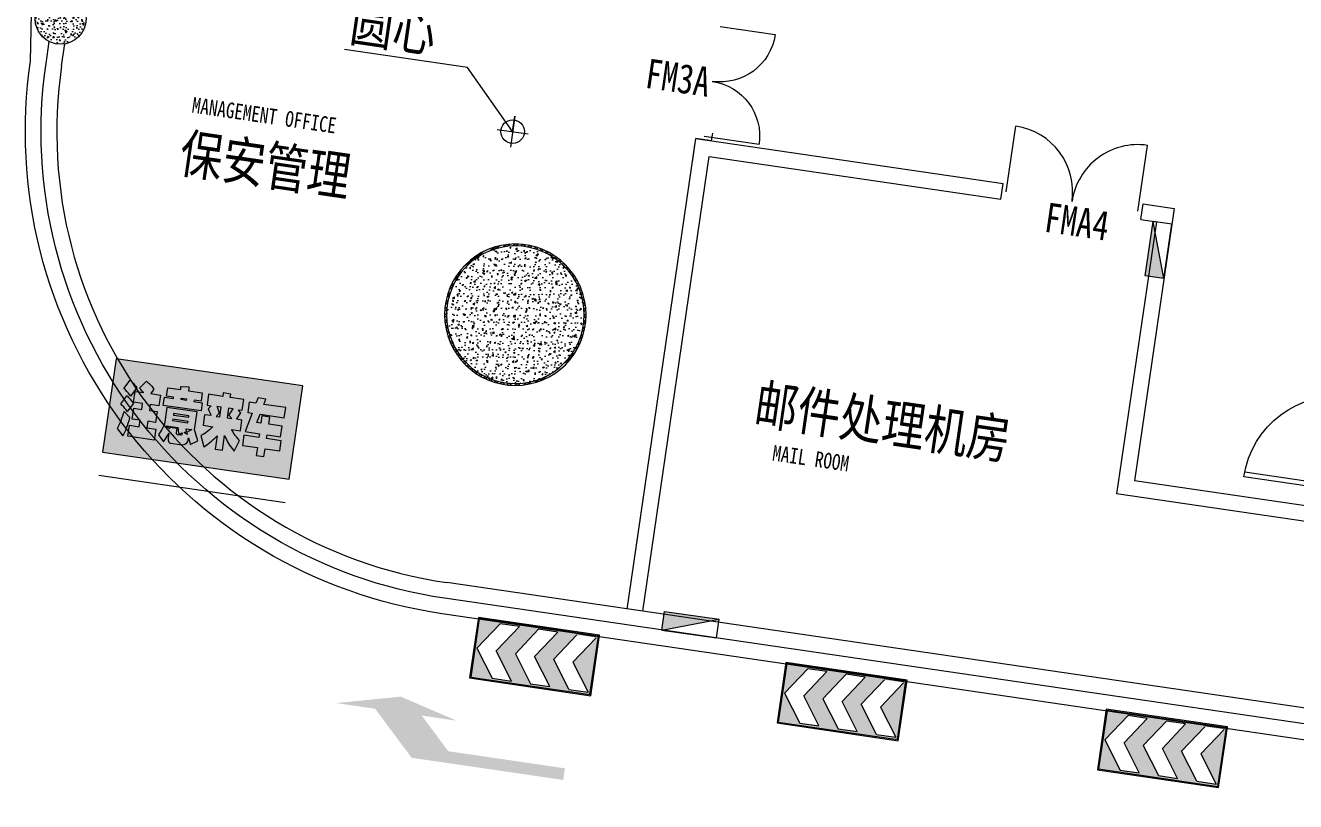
# Model space of a CAD drawing. Header units: inches. Extents: x -414268 to 632271, y -366004 to 318730.
# Drawn here: x 511059 to 527222, y 85671 to 95548 of the extents above; entities that cross this region are included whole.
import ezdxf
from ezdxf.enums import TextEntityAlignment as Align

# ---------------------------------------------------------------- set-up
doc = ezdxf.new("R2010")
doc.units = ezdxf.units.IN
doc.header["$LTSCALE"] = 1200
doc.header["$MEASUREMENT"] = 0
doc.layers.get('0').update_dxf_attribs({"linetype": 'CONTINUOUS', "lineweight": 0})
for name, color, linetype, lineweight in [('0--PAI--', 7, 'CONTINUOUS', 0), ('0--PAI--BLUE', 5, 'CONTINUOUS', 0), ('0--PAI--HUANG', 40, 'CONTINUOUS', 0), ('0--路缘线', 1, 'CONTINUOUS', 0), ('0--转弯箭头', 7, 'CONTINUOUS', 0), ('7', 7, 'CONTINUOUS', 0), ('COL-GRID-UG-2$0$A-ANNO-DIM', 7, 'CONTINUOUS', 0), ('COL-GRID-UG-2$0$A-CORE-PAR', 7, 'CONTINUOUS', 0), ('COL-GRID-UG-2$0$A-MTRL-HTC', 7, 'CONTINUOUS', 0), ('COL-GRID-UG-2$0$STR-COMP-0', 7, 'CONTINUOUS', 0), ('COL-GRID-UG-2$0$STR-COMP-4', 7, 'CONTINUOUS', 0), ('EN-TEXT', 7, 'CONTINUOUS', 0), ('HY消火栓', 7, 'CONTINUOUS', 0), ('PUB_HATCH', 7, 'CONTINUOUS', 0), ('PUB_TEXT', 7, 'CONTINUOUS', 0), ('WALL', 7, 'CONTINUOUS', 0), ('WINDOW', 7, 'CONTINUOUS', 0), ('WINDOW_TEXT', 7, 'CONTINUOUS', 0)]:
    doc.layers.add(name, color=color, linetype=linetype, lineweight=lineweight)
doc.styles.add('-黑体', font='simhei.ttf', dxfattribs={"width": 0.8})
doc.styles.add('SIMPLEX', font='SIMPLEX.SHX')

# ---------------------------------------------------------------- blocks, each defined once
blk = doc.blocks.new('COL-GRID-UG-2$0$_65')
at = {"layer": 'COL-GRID-UG-2$0$STR-COMP-4'}
h = blk.add_hatch(dxfattribs=at)
h.set_pattern_fill('AR-CONC', color=251, scale=0.02, angle=-71.4592, style=0)
h.set_pattern_definition([(330.22017, (9.78091, -53.02195), (0.01310158, -0.14340275), [0.015, -0.165]), (275.22017, (9.78091, -53.02195), (0.1431277, 0.05400243), [0.012, -0.132]), (20.67157, (9.782, -53.0339), (0.1562292, -0.08940044), [0.01274804, -0.14022842]), (326.40437, (9.82028, -53.01485), (0.0052938, -0.2159351), [0.0225, -0.2475]), (16.85577, (9.82072, -53.03285), (0.2249, -0.14939874), [0.0191221, -0.2103426]), (271.40437, (9.82028, -53.01485), (0.2249001, -0.1493986), [0.018, -0.198]), (301.22017, (9.81398, -53.03631), (-0.05806414, -0.13177464), [0.015, -0.165]), (246.22017, (9.81398, -53.03631), (0.1513632, -0.0221581), [0.012, -0.132]), (351.67157, (9.80915, -53.04729), (0.09329894, -0.1539328), [0.01274804, -0.14022842]), (317.72017, (9.78091, -53.02195), (0.065953887, 0.00941977), [0, -0.1304, 0, -0.134, 0, -0.1325]), (287.72017, (9.78091, -53.02195), (0.08696608, -0.037782905), [0, -0.0764, 0, -0.1274, 0, -0.0505]), (247.72017, (9.773, -52.978057), (0.01450395, -0.105870865), [0, -0.05, 0, -0.156, 0, -0.207]), (237.72017, (9.76945, -52.95837), (0.04039841, -0.11123423), [0, -0.065, 0, -0.1036, 0, -0.147])])
edge = h.paths.add_edge_path()
edge.add_arc((0, 0), 0.325, 0, 360)
at = {"layer": 'COL-GRID-UG-2$0$STR-COMP-0'}
blk.add_circle((0, 0), 0.325, dxfattribs=at)
blk = doc.blocks.new('COL-GRID-UG-2$0$COL_1_8')
at = {"layer": 'COL-GRID-UG-2$0$A-MTRL-HTC'}
h = blk.add_hatch(dxfattribs=at)
h.set_pattern_fill('STEEL', color=256, scale=0.5, style=0)
h.set_pattern_definition([(315, (21.45, -21.45), (-0.04419417, -0.04419417), []), (315, (21.45, -21.48125), (-0.04419417, -0.04419417), [])])
edge = h.paths.add_edge_path(flags=16)
edge.add_arc((0, 0), 0.875, 0, 360)
edge = h.paths.add_edge_path()
edge.add_arc((0, 0), 0.9, 0, 360)
h = blk.add_hatch(dxfattribs=at)
h.set_pattern_fill('AR-CONC', color=256, scale=0.025, style=0)
h.set_pattern_definition([(310, (21.45, -21.45), (0.17931505, 0.015688), [0.01875, -0.20625]), (5, (21.45, -21.45), (-0.0346878, -0.188048), [0.015, -0.165]), (259.5486, (21.46494, -21.4487), (0.1446273, -0.1723599), [0.015935, -0.1752855]), (313.8158, (21.45, -21.5), (0.2668103, 0.0413798), [0.028125, -0.309375]), (263.3644, (21.47223, -21.49655), (0.2336657, -0.2435295), [0.0239026, -0.2629282]), (8.8158, (21.45, -21.5), (0.2336655, -0.2435297), [0.0225, -0.2475]), (339, (21.475, -21.4875), (0.14922676, 0.1006547), [0.01875, -0.20625]), (34, (21.475, -21.4875), (0.0608288, -0.1812875), [0.015, -0.165]), (288.5486, (21.48744, -21.47911), (0.2100557, -0.0806326), [0.015935, -0.1752855]), (322.5, (21.45, -21.45), (0.00303996, -0.08322346), [0, -0.163, 0, -0.1675, 0, -0.165625]), (352.5, (21.45, -21.45), (0.06576738, -0.09860293), [0, -0.0955, 0, -0.15925, 0, -0.063125]), (32.5, (21.39425, -21.45), (0.13345561, 0.00563872), [0, -0.0625, 0, -0.195, 0, -0.25875]), (42.5, (21.36925, -21.45), (0.14579654, -0.02502625), [0, -0.08125, 0, -0.1295, 0, -0.18375])])
edge = h.paths.add_edge_path()
edge.add_arc((0, 0), 0.875, 0, 360)
at = {"layer": 'COL-GRID-UG-2$0$A-CORE-PAR'}
for radius in [0.9, 0.875]:
    blk.add_circle((0, 0), radius, dxfattribs=at)
blk = doc.blocks.new('HY')
for p, q in [((0, 0), (0.24, 0)), ((0, 0), (0.24, -0.7)), ((0, 0), (0, -0.7)), ((0.24, 0), (0.24, -0.7)), ((0, -0.7), (0.24, -0.7))]:
    blk.add_line(p, q)
blk.add_solid([(0, 0), (0.24, 0), (0.24, -0.7)])
blk = doc.blocks.new('_DBLK1')
for p, q in [((-0.47, 0), (-0.47, -0.47)), ((0.47, 0), (0.47, -0.47))]:
    blk.add_line(p, q)
for centre, start, end in [((-0.47, 0), 270, 0), ((0.47, 0), 180, 270)]:
    blk.add_arc(centre, 0.47, start, end)
at = {"layer": 'WINDOW_TEXT', "style": 'SIMPLEX', "flags": 9}
blk.add_attdef('A', text='', height=1, dxfattribs=at).set_placement((0, 1.5), align=Align.MIDDLE)
blk = doc.blocks.new('_A1LBT')
for p, q in [((0.45, 0), (0.45, 0.997)), ((0.5, 0), (0.5, 1)), ((0.45, 0), (0.5, 0))]:
    blk.add_line(p, q)
blk.add_arc((0.5, 0), 1, 90, 180)
blk = doc.blocks.new('A$C5703102E')
at = {"layer": '0--PAI--BLUE'}
h = blk.add_hatch(color=5, dxfattribs=at)
h.paths.add_polyline_path([(220, 300), (410, 569), (220, 569), (30, 300), (220, 30), (410, 30)], flags=16)
h.paths.add_polyline_path([(10, 10), (1189, 10), (1189, 589), (10, 589)])
h.paths.add_polyline_path([(410, 300), (600, 30), (790, 30), (600, 300), (790, 569), (600, 569)], flags=16)
h.paths.add_polyline_path([(1169, 30), (979, 30), (790, 300), (979, 569), (1169, 569), (979, 300)], flags=16)
at = {"layer": '0--PAI--'}
for p, q in [((789, 300), (979, 569)), ((1169, 569), (979, 300)), ((979, 30), (789, 300)), ((979, 300), (1169, 30))]:
    blk.add_line(p, q, dxfattribs=at)
for points in [[(0, 0), (1199, 0), (1199, 599), (0, 599)], [(10, 10), (1189, 10), (1189, 589), (10, 589)], [(220, 300), (410, 569), (220, 569), (30, 300), (220, 30), (410, 30)], [(410, 300), (599, 30), (789, 30), (599, 300), (789, 569), (599, 569)]]:
    blk.add_lwpolyline(points, close=True, dxfattribs=at)
for points in [[(1169, 579), (979, 579)], [(979, 30), (1169, 30)]]:
    blk.add_lwpolyline(points, dxfattribs=at)
blk = doc.blocks.new('A$C3D5F7C1C')
at = {"layer": '0--PAI--HUANG'}
h = blk.add_hatch(color=256, dxfattribs=at)
h.paths.add_polyline_path([(802, 500), (2, 500), (2, 100), (802, 100)])
h.paths.add_polyline_path([(655.1, 422.5), (649.8, 398.9), (743.2, 398.9), (743.2, 355.5), (639.8, 355.5), (631.3, 318.4), (648.9, 318.4), (648.9, 349.5), (682.1, 349.5), (682.1, 318.4), (739.8, 318.4), (739.8, 273), (682.1, 273), (682.1, 256.8), (745.3, 256.8), (745.3, 213.4), (682.1, 213.4), (682.1, 179.6), (648.9, 179.6), (648.9, 213.4), (584.7, 213.4), (584.7, 256.8), (648.9, 256.8), (648.9, 273), (587.5, 273), (605.9, 355.5), (586.8, 355.5), (586.8, 398.9), (615.8, 398.9), (621.3, 422.5)], flags=16)
h.paths.add_polyline_path([(562.5, 407.4), (562.5, 360.9), (546.5, 360.9), (558.2, 348), (556.6, 344.9), (551.8, 335.3), (547.6, 326.8), (544.1, 319.4), (567.3, 319.4), (567.3, 274), (529.5, 274), (530.3, 272.8), (535.6, 265.5), (537.8, 262.7), (542.7, 257.1), (548.3, 251.2), (554.6, 245.3), (561.6, 239.2), (569.3, 233), (554.2, 184), (550.1, 187.7), (543.2, 194.2), (536.7, 200.6), (530.7, 207), (525.2, 213.4), (520.2, 219.6), (514.1, 227.9), (509.1, 235.3), (504.1, 243.9), (504.1, 181.6), (472.3, 181.6), (472.3, 238.4), (470, 235.1), (464.6, 227.6), (459.1, 220.4), (453.4, 213.5), (447.7, 207), (441.8, 200.7), (435.7, 194.8), (429.6, 189.1), (423.3, 183.8), (404, 229.3), (407.1, 231.3), (413.1, 235.6), (419.1, 240.6), (425.2, 246.1), (431.2, 252.2), (437.3, 258.9), (443.4, 266.1), (449.5, 274), (407.5, 274), (407.5, 319.4), (434.8, 319.4), (433.7, 321.4), (429.2, 329.4), (424.4, 337.6), (419.3, 345.8), (429.8, 360.9), (411.7, 360.9), (411.7, 407.4), (472.3, 407.4), (472.3, 422), (504.1, 422), (504.1, 407.4)], flags=16)
h.paths.add_polyline_path([(524.3, 360.9), (519.7, 351.8), (515.2, 343.2), (510.9, 335.2), (509.3, 332.4), (523.8, 319.4), (504.1, 319.4), (504.1, 360.9)], flags=16)
h.paths.add_polyline_path([(472.3, 360.9), (472.3, 319.4), (457, 319.4), (468, 334.6), (463.5, 343.4), (459, 351.9), (454.5, 359.9), (453.9, 360.9)], flags=16)
h.paths.add_polyline_path([(383.9, 409.9), (383.9, 374.3), (355.2, 374.3), (354.2, 368.1), (390.1, 368.1), (390.1, 332.6), (228.2, 332.6), (228.2, 368.1), (266.8, 368.1), (266.1, 374.3), (235.8, 374.3), (235.8, 409.9), (291.7, 409.9), (291.6, 412), (290.7, 422.5), (323.9, 425.8), (324.3, 419.8), (325.1, 409.9)], flags=16)
h.paths.add_polyline_path([(374.1, 326.4), (374.1, 248.8), (378.4, 240.9), (382.8, 232.2), (387, 223.4), (390.9, 214.6), (394.5, 205.9), (364.7, 185.3), (361.8, 193.2), (358.1, 202.4), (354, 211.6), (354, 205.9), (353.9, 204.1), (352.7, 196.3), (349.9, 189.9), (345.4, 184.9), (339.4, 181.4), (331.6, 179.3), (322.4, 178.6), (283.2, 178.6), (279.1, 179.1), (273.3, 182.5), (269.8, 189.4), (268.7, 199.4), (268.7, 219.6), (267.1, 215.8), (263.6, 206.7), (260.2, 198.8), (256.1, 189.9), (251.4, 180.3), (225.5, 206.9), (229.2, 214.4), (233.5, 223.5), (236.7, 231), (238, 234.4), (241.3, 243.2), (245, 254.3), (245, 326.4)], flags=16)
h.paths.add_polyline_path([(321.8, 374.3), (321, 368.1), (300.1, 368.1), (299.4, 374.3)], flags=16)
h.paths.add_polyline_path([(342.3, 304.8), (342.3, 298.6), (276.8, 298.6), (276.8, 304.8)], flags=0)
h.paths.add_polyline_path([(363.2, 249.1), (342.5, 233.7), (347, 225.5), (332.4, 232.5), (341.1, 236.9), (338.4, 247.1), (337.8, 249.1)], flags=0)
h.paths.add_polyline_path([(342.3, 280.9), (342.3, 274.7), (276.8, 274.7), (276.8, 280.9)], flags=0)
h.paths.add_polyline_path([(322.6, 219.6), (318.9, 218.1), (306.2, 218.1), (301, 222.3), (300.5, 226.5), (300.5, 244.2), (268.7, 244.2), (268.7, 237.7), (252.5, 249.1), (302.2, 249.1), (305.8, 239.3), (306.7, 236.9), (309.3, 228.1), (311, 221.8), (325, 228.8)], flags=0)
h.paths.add_polyline_path([(210.1, 374.6), (210.1, 328.1), (172.9, 328.1), (172.9, 303), (206.6, 303), (206.6, 256.6), (172.9, 256.6), (172.9, 228.5), (211.5, 228.5), (211.5, 182), (98.2, 182), (98.2, 228.5), (140.4, 228.5), (140.4, 256.6), (105.8, 256.6), (105.8, 303), (140.4, 303), (140.4, 328.1), (101.7, 328.1), (101.7, 374.6), (138.3, 374.6), (137.6, 375.2), (131.4, 380.2), (124.9, 385.3), (118, 390.5), (143.5, 424), (147.6, 421.4), (154.8, 416.5), (161.6, 411.4), (167.9, 406.2), (173.8, 400.9), (179.1, 395.4), (168.4, 374.6)], flags=16)
h.paths.add_polyline_path([(106.9, 390.7), (85.1, 352.2), (84.7, 352.7), (79.3, 358.4), (73.4, 363.9), (67, 369.3), (60.2, 374.5), (52.8, 379.6), (73.9, 419.1), (75.3, 418), (82.1, 412.9), (88.7, 407.5), (95, 402.1), (101.1, 396.5)], flags=16)
h.paths.add_polyline_path([(101.8, 322.7), (80.5, 285.1), (80.4, 285.3), (75, 291), (69.1, 296.7), (62.9, 302.2), (56.1, 307.5), (48.8, 312.7), (69.5, 350.7), (70.3, 350.2), (77.2, 345), (83.8, 339.7), (90.1, 334.2), (96.1, 328.5)], flags=16)
h.paths.add_polyline_path([(95.4, 262.3), (95.1, 260), (93.6, 248.3), (91.9, 237.1), (90, 226.4), (87.9, 216.2), (85.5, 206.4), (83.1, 197.2), (80.4, 188.4), (77.5, 180.1), (49.2, 207.2), (51.3, 213.3), (54.1, 222.5), (56.8, 232), (59.3, 241.8), (61.6, 251.9), (63.7, 262.3), (65.6, 272.9), (67.4, 283.9)], flags=16)
at = {"layer": 'PUB_HATCH'}
h = blk.add_hatch(color=256, dxfattribs=at)
h.paths.add_polyline_path([(561.6, 239.2), (554.6, 245.3), (548.3, 251.2), (542.7, 257.1), (537.8, 262.7), (535.6, 265.5), (530.3, 272.8), (529.5, 274), (567.3, 274), (567.3, 319.4), (544.1, 319.4), (547.6, 326.8), (551.8, 335.3), (556.6, 344.9), (558.2, 348), (546.5, 360.9), (562.5, 360.9), (562.5, 407.4), (504.1, 407.4), (504.1, 422), (472.3, 422), (472.3, 407.4), (411.7, 407.4), (411.7, 360.9), (429.8, 360.9), (419.3, 345.8), (424.4, 337.6), (429.2, 329.4), (433.7, 321.4), (434.8, 319.4), (407.5, 319.4), (407.5, 274), (449.5, 274), (443.4, 266.1), (437.3, 258.9), (431.2, 252.2), (425.2, 246.1), (419.1, 240.6), (413.1, 235.6), (407.1, 231.3), (404, 229.3), (423.3, 183.8), (429.6, 189.1), (435.7, 194.8), (441.8, 200.7), (447.7, 207), (453.4, 213.5), (459.1, 220.4), (464.6, 227.6), (470, 235.1), (472.3, 238.4), (472.3, 181.6), (504.1, 181.6), (504.1, 243.9), (509.1, 235.3), (514.1, 227.9), (520.2, 219.6), (525.2, 213.4), (530.7, 207), (536.7, 200.6), (543.2, 194.2), (550.1, 187.7), (554.2, 184), (569.3, 233)])
h.paths.add_polyline_path([(52.8, 379.6), (73.9, 419.1), (75.3, 418), (82.1, 412.9), (88.7, 407.5), (95, 402.1), (101.1, 396.5), (106.9, 390.7), (85.1, 352.2), (84.7, 352.7), (79.3, 358.4), (73.4, 363.9), (67, 369.3), (60.2, 374.5)])
h.paths.add_polyline_path([(83.1, 197.2), (85.5, 206.4), (87.9, 216.2), (90, 226.4), (91.9, 237.1), (93.6, 248.3), (95.1, 260), (95.4, 262.3), (67.4, 283.9), (65.6, 272.9), (63.7, 262.3), (61.6, 251.9), (59.3, 241.8), (56.8, 232), (54.1, 222.5), (51.3, 213.3), (49.2, 207.2), (77.5, 180.1), (80.4, 188.4)])
h.paths.add_polyline_path([(69.5, 350.7), (70.3, 350.2), (77.2, 345), (83.8, 339.7), (90.1, 334.2), (96.1, 328.5), (101.8, 322.7), (80.5, 285.1), (80.4, 285.3), (75, 291), (69.1, 296.7), (62.9, 302.2), (56.1, 307.5), (48.8, 312.7)])
h.paths.add_polyline_path([(206.6, 256.6), (172.9, 256.6), (172.9, 228.5), (211.5, 228.5), (211.5, 182), (98.2, 182), (98.2, 228.5), (140.4, 228.5), (140.4, 256.6), (105.8, 256.6), (105.8, 303), (140.4, 303), (140.4, 328.1), (101.7, 328.1), (101.7, 374.6), (138.3, 374.6), (137.6, 375.2), (131.4, 380.2), (124.9, 385.3), (118, 390.5), (143.5, 424), (147.6, 421.4), (154.8, 416.5), (161.6, 411.4), (167.9, 406.2), (173.8, 400.9), (179.1, 395.4), (168.4, 374.6), (210.1, 374.6), (210.1, 328.1), (172.9, 328.1), (172.9, 303), (206.6, 303)])
h.paths.add_polyline_path([(300.1, 368.1), (299.4, 374.3), (321.8, 374.3), (321, 368.1)], flags=17)
h.paths.add_polyline_path([(355.2, 374.3), (354.2, 368.1), (390.1, 368.1), (390.1, 332.6), (228.2, 332.6), (228.2, 368.1), (266.8, 368.1), (266.1, 374.3), (235.8, 374.3), (235.8, 409.9), (291.7, 409.9), (291.6, 412), (290.7, 422.5), (323.9, 425.8), (324.3, 419.8), (325.1, 409.9), (383.9, 409.9), (383.9, 374.3)])
h.paths.add_polyline_path([(276.8, 280.9), (276.8, 274.7), (342.3, 274.7), (342.3, 280.9)], flags=16)
h.paths.add_polyline_path([(276.8, 304.8), (276.8, 298.6), (342.3, 298.6), (342.3, 304.8)], flags=16)
h.paths.add_polyline_path([(332.4, 232.5), (341.1, 236.9), (338.4, 247.1), (337.8, 249.1), (363.2, 249.1), (342.5, 233.7), (347, 225.5)], flags=16)
h.paths.add_polyline_path([(322.6, 219.6), (318.9, 218.1), (306.2, 218.1), (301, 222.3), (300.5, 226.5), (300.5, 244.2), (268.7, 244.2), (268.7, 237.7), (252.5, 249.1), (302.2, 249.1), (305.8, 239.3), (306.7, 236.9), (309.3, 228.1), (311, 221.8), (325, 228.8), (325, 228.5)], flags=16)
h.paths.add_polyline_path([(245, 326.4), (245, 254.3), (241.3, 243.2), (238, 234.4), (236.7, 231), (233.5, 223.5), (229.2, 214.4), (225.5, 206.9), (251.4, 180.3), (256.1, 189.9), (260.2, 198.8), (263.6, 206.7), (267.1, 215.8), (268.7, 219.6), (268.7, 199.4), (269.8, 189.4), (273.3, 182.5), (279.1, 179.1), (283.2, 178.6), (322.4, 178.6), (331.6, 179.3), (339.4, 181.4), (345.4, 184.9), (349.9, 189.9), (352.7, 196.3), (353.9, 204.1), (354, 205.9), (354, 211.6), (358.1, 202.4), (361.8, 193.2), (364.7, 185.3), (394.5, 205.9), (390.9, 214.6), (387, 223.4), (382.8, 232.2), (378.4, 240.9), (373.9, 249.1), (374.1, 249.1), (374.1, 326.4)])
h.paths.add_polyline_path([(472.3, 319.4), (472.3, 360.9), (453.9, 360.9), (454.5, 359.9), (459, 351.9), (463.5, 343.4), (468, 334.6), (457, 319.4)], flags=17)
h.paths.add_polyline_path([(523.8, 319.4), (509.3, 332.4), (510.9, 335.2), (515.2, 343.2), (519.7, 351.8), (524.3, 360.9), (504.1, 360.9), (504.1, 319.4)], flags=17)
h.paths.add_polyline_path([(682.1, 256.8), (682.1, 273), (739.8, 273), (739.8, 318.4), (682.1, 318.4), (682.1, 349.5), (648.9, 349.5), (648.9, 318.4), (631.3, 318.4), (639.8, 355.5), (743.2, 355.5), (743.2, 398.9), (649.8, 398.9), (655.1, 422.5), (621.3, 422.5), (615.8, 398.9), (586.8, 398.9), (586.8, 355.5), (605.9, 355.5), (587.5, 273), (648.9, 273), (648.9, 256.8), (584.7, 256.8), (584.7, 213.4), (648.9, 213.4), (648.9, 179.6), (682.1, 179.6), (682.1, 213.4), (745.3, 213.4), (745.3, 256.8)])
at = {"layer": '0--PAI--'}
for points in [[(2, 100), (802, 100), (802, 500), (2, 500)], [(52.8, 379.6), (73.9, 419.1), (75.3, 418), (82.1, 412.9), (88.7, 407.5), (95, 402.1), (101.1, 396.5), (106.9, 390.7), (85.1, 352.2), (84.7, 352.7), (79.3, 358.4), (73.4, 363.9), (67, 369.3), (60.2, 374.5)], [(206.6, 256.6), (172.9, 256.6), (172.9, 228.5), (211.5, 228.5), (211.5, 182), (98.2, 182), (98.2, 228.5), (140.4, 228.5), (140.4, 256.6), (105.8, 256.6), (105.8, 303), (140.4, 303), (140.4, 328.1), (101.7, 328.1), (101.7, 374.6), (138.3, 374.6), (137.6, 375.2), (131.4, 380.2), (124.9, 385.3), (118, 390.5), (143.5, 424), (147.6, 421.4), (154.8, 416.5), (161.6, 411.4), (167.9, 406.2), (173.8, 400.9), (179.1, 395.4), (168.4, 374.6), (210.1, 374.6), (210.1, 328.1), (172.9, 328.1), (172.9, 303), (206.6, 303)], [(355.2, 374.3), (354.2, 368.1), (390.1, 368.1), (390.1, 332.6), (228.2, 332.6), (228.2, 368.1), (266.8, 368.1), (266.1, 374.3), (235.8, 374.3), (235.8, 409.9), (291.7, 409.9), (291.6, 412), (290.7, 422.5), (323.9, 425.8), (324.3, 419.8), (325.1, 409.9), (383.9, 409.9), (383.9, 374.3)], [(561.6, 239.2), (554.6, 245.3), (548.3, 251.2), (542.7, 257.1), (537.8, 262.7), (535.6, 265.5), (530.3, 272.8), (529.5, 274), (567.3, 274), (567.3, 319.4), (544.1, 319.4), (547.6, 326.8), (551.8, 335.3), (556.6, 344.9), (558.2, 348), (546.5, 360.9), (562.5, 360.9), (562.5, 407.4), (504.1, 407.4), (504.1, 422), (472.3, 422), (472.3, 407.4), (411.7, 407.4), (411.7, 360.9), (429.8, 360.9), (419.3, 345.8), (424.4, 337.6), (429.2, 329.4), (433.7, 321.4), (434.8, 319.4), (407.5, 319.4), (407.5, 274), (449.5, 274), (443.4, 266.1), (437.3, 258.9), (431.2, 252.2), (425.2, 246.1), (419.1, 240.6), (413.1, 235.6), (407.1, 231.3), (404, 229.3), (423.3, 183.8), (429.6, 189.1), (435.7, 194.8), (441.8, 200.7), (447.7, 207), (453.4, 213.5), (459.1, 220.4), (464.6, 227.6), (470, 235.1), (472.3, 238.4), (472.3, 181.6), (504.1, 181.6), (504.1, 243.9), (509.1, 235.3), (514.1, 227.9), (520.2, 219.6), (525.2, 213.4), (530.7, 207), (536.7, 200.6), (543.2, 194.2), (550.1, 187.7), (554.2, 184), (569.3, 233)], [(682.1, 256.8), (682.1, 273), (739.8, 273), (739.8, 318.4), (682.1, 318.4), (682.1, 349.5), (648.9, 349.5), (648.9, 318.4), (631.3, 318.4), (639.8, 355.5), (743.2, 355.5), (743.2, 398.9), (649.8, 398.9), (655.1, 422.5), (621.3, 422.5), (615.8, 398.9), (586.8, 398.9), (586.8, 355.5), (605.9, 355.5), (587.5, 273), (648.9, 273), (648.9, 256.8), (584.7, 256.8), (584.7, 213.4), (648.9, 213.4), (648.9, 179.6), (682.1, 179.6), (682.1, 213.4), (745.3, 213.4), (745.3, 256.8)], [(69.5, 350.7), (70.3, 350.2), (77.2, 345), (83.8, 339.7), (90.1, 334.2), (96.1, 328.5), (101.8, 322.7), (80.5, 285.1), (80.4, 285.3), (75, 291), (69.1, 296.7), (62.9, 302.2), (56.1, 307.5), (48.8, 312.7)], [(245, 326.4), (245, 254.3), (241.3, 243.2), (238, 234.4), (236.7, 231), (233.5, 223.5), (229.2, 214.4), (225.5, 206.9), (251.4, 180.3), (256.1, 189.9), (260.2, 198.8), (263.6, 206.7), (267.1, 215.8), (268.7, 219.6), (268.7, 199.4), (269.8, 189.4), (273.3, 182.5), (279.1, 179.1), (283.2, 178.6), (322.4, 178.6), (331.6, 179.3), (339.4, 181.4), (345.4, 184.9), (349.9, 189.9), (352.7, 196.3), (353.9, 204.1), (354, 205.9), (354, 211.6), (358.1, 202.4), (361.8, 193.2), (364.7, 185.3), (394.5, 205.9), (390.9, 214.6), (387, 223.4), (382.8, 232.2), (378.4, 240.9), (373.9, 249.1), (374.1, 249.1), (374.1, 326.4)], [(300.1, 368.1), (299.4, 374.3), (321.8, 374.3), (321, 368.1)], [(472.3, 319.4), (472.3, 360.9), (453.9, 360.9), (454.5, 359.9), (459, 351.9), (463.5, 343.4), (468, 334.6), (457, 319.4)], [(523.8, 319.4), (509.3, 332.4), (510.9, 335.2), (515.2, 343.2), (519.7, 351.8), (524.3, 360.9), (504.1, 360.9), (504.1, 319.4)], [(83.1, 197.2), (85.5, 206.4), (87.9, 216.2), (90, 226.4), (91.9, 237.1), (93.6, 248.3), (95.1, 260), (95.4, 262.3), (67.4, 283.9), (65.6, 272.9), (63.7, 262.3), (61.6, 251.9), (59.3, 241.8), (56.8, 232), (54.1, 222.5), (51.3, 213.3), (49.2, 207.2), (77.5, 180.1), (80.4, 188.4)], [(276.8, 304.8), (276.8, 298.6), (342.3, 298.6), (342.3, 304.8)], [(276.8, 280.9), (276.8, 274.7), (342.3, 274.7), (342.3, 280.9)], [(322.6, 219.6), (318.9, 218.1), (306.2, 218.1), (301, 222.3), (300.5, 226.5), (300.5, 244.2), (268.7, 244.2), (268.7, 237.7), (252.5, 249.1), (302.2, 249.1), (305.8, 239.3), (306.7, 236.9), (309.3, 228.1), (311, 221.8), (325, 228.8), (325, 228.5)], [(332.4, 232.5), (341.1, 236.9), (338.4, 247.1), (337.8, 249.1), (363.2, 249.1), (342.5, 233.7), (347, 225.5)]]:
    blk.add_lwpolyline(points, close=True, dxfattribs=at)
at = {"layer": '7'}
blk.add_lwpolyline([(0, 0), (800, 0)], dxfattribs=at)

msp = doc.modelspace()

# ---------------------------------------------------------------- hatches: boundary and pattern name
at = {"layer": '0--转弯箭头'}
msp.add_hatch(color=256, dxfattribs=at).paths.add_polyline_path([(515834.6, 87006.9), (515014, 86924.8), (515508.8, 86852.5), (515973.4, 86228.7), (516567.1, 86141.8), (517902.9, 85946.5), (517924.6, 86094.9), (516440.4, 86312), (516102.5, 86765.6), (516547.7, 86700.5)])

# ---------------------------------------------------------------- linework, layer by layer
for p, q in [((517288, 94394.1), (517230.1, 93998.4)), ((517259, 94196.2), (517288, 94394.1)), ((517061.1, 94225.2), (517456.9, 94167.3))]:
    msp.add_line(p, q)
msp.add_circle((517259, 94196.2), 150)
at = {"layer": '0--路缘线'}
msp.add_line((511124.3, 95093.5), (511154, 96599.7), dxfattribs=at)
msp.add_lwpolyline([(536221.8, 85157), (516361.8, 88061.5, -0.4142136), (511124.3, 95093.5, -0.4142136)], format="xyb", dxfattribs=at)
at = {"layer": 'WALL'}
for p, q in [((511322.2, 95064.5), (511362.7, 95341.5)), ((511520.1, 95035.6), (511560.6, 95312.5)), ((516685.8, 95013), (515120.7, 95241.9)), ((517259, 94196.2), (516685.8, 95013)), ((518716.5, 88121.4), (519592, 94107.8)), ((519548.6, 93811), (519592, 94107.7)), ((519592, 94107.8), (523500.4, 93536.2)), ((519789.9, 94078.8), (519592, 94107.7)), ((519789.9, 94078.9), (519804.4, 94177.8)), ((518914.4, 88092.4), (519761, 93881)), ((519761, 93881), (523471.5, 93338.3)), ((519761, 93881), (523471.5, 93338.3)), ((523471.5, 93338.3), (523500.4, 93536.2)), ((525252.5, 93077.8), (525281.5, 93275.7)), ((525281.5, 93275.7), (525677.3, 93217.8)), ((525677.3, 93217.8), (525170.8, 89754.5)), ((525450.4, 93048.9), (524943.9, 89585.5)), ((525252.5, 93077.8), (525450.4, 93048.9)), ((525252.5, 93077.8), (525450.4, 93048.9)), ((525450.4, 93048.9), (525450.4, 93048.9)), ((527644.4, 89392.7), (525170.8, 89754.5)), ((527615.5, 89194.8), (524943.9, 89585.5)), ((528643.9, 86669.5), (516419.7, 88457.3))]:
    msp.add_line(p, q, dxfattribs=at)
msp.add_lwpolyline([(528812.9, 86442.6), (516390.7, 88259.4, -0.4142136), (511322.2, 95064.5)], format="xyb", dxfattribs=at)
msp.add_arc((517259, 94196.2), 5800, 171.6794, 261.6794, dxfattribs=at)

# ---------------------------------------------------------------- block references
at = {"layer": '0--PAI--HUANG', "xscale": 3, "yscale": 3, "zscale": 3, "rotation": 351.6793996836047}
msp.add_blockref('A$C3D5F7C1C', (511991.6, 89823.5), dxfattribs=at)
at = {"layer": '7', "xscale": 1.300000000017081, "yscale": 1.299999999988358, "zscale": 1.3, "rotation": 351.6793996836047}
for p in [(516710.1, 87244.2), (520623.4, 86671.9), (524700.1, 86075.7)]:
    msp.add_blockref('A$C5703102E', p, dxfattribs=at)
at = {"layer": 'COL-GRID-UG-2$0$A-ANNO-DIM', "xscale": -1000.000000000049, "yscale": 999.9999999999962, "zscale": 1000, "rotation": 171.6793996836047}
msp.add_blockref('COL-GRID-UG-2$0$COL_1_8', (517293.5, 91866.7), dxfattribs=at)
at = {"layer": 'COL-GRID-UG-2$0$STR-COMP-4', "xscale": 1000.000000000049, "yscale": 999.9999999999962, "zscale": 1000, "rotation": 351.6793996836047}
msp.add_blockref('COL-GRID-UG-2$0$_65', (511506.4, 95633), dxfattribs=at)
at = {"layer": 'HY消火栓', "yscale": 999.9999999999962, "zscale": 1000}
for p, xscale, rotation in [((525547, 92327.3), 1000.000000000011, 171.679399684039), ((519158.4, 87854.6), 999.9999999999623, 81.6793996840352)]:
    msp.add_blockref('HY', p, dxfattribs=dict(at, xscale=xscale, rotation=rotation))
at = {"layer": 'WINDOW'}
for name, p, xscale, yscale, zscale, rotation in [('_DBLK1', (519799.5, 94835.3), 1499.999999999985, -1499.999999999986, 1500, 261.6793996840242), ('_DBLK1', (524376.5, 93307), 1800.00000000001, 1800.000000000005, 1800, 171.6793996840234), ('_A1LBT', (527836.7, 90223.7), 1200.000000000023, -1200.000000000023, 1200, 261.6793996840244)]:
    msp.add_blockref(name, p, dxfattribs=dict(at, xscale=xscale, yscale=yscale, zscale=zscale, rotation=rotation))

# ---------------------------------------------------------------- texts
at = {"layer": 'EN-TEXT', "char_height": 200, "width": 5312.725, "attachment_point": 1, "rotation": 351.6794, "style": '-黑体'}
for s, insert in [('MANAGEMENT OFFICE', (513196.9, 94637.5)), ('MAIL ROOM', (520583.4, 90210.2))]:
    msp.add_mtext(s, dxfattribs=dict(at, insert=insert))
at = {"layer": 'PUB_TEXT', "style": '-黑体', "width": 0.8}
for s, p in [('圆心', (515167.7, 95355.8)), ('保安管理', (512996.8, 93686.2)), ('邮件处理机房', (520312.9, 90493.6))]:
    msp.add_text(s, height=500, rotation=351.6794, dxfattribs=at).set_placement(p)
at = {"layer": 'WINDOW_TEXT', "style": '-黑体', "width": 0.8}
for s, p in [('FM3A', (518931.6, 94756.7)), ('FMA4', (524009.2, 92925.6))]:
    msp.add_text(s, height=375, rotation=351.6794, dxfattribs=at).set_placement(p)

doc.saveas('drawing.dxf')
